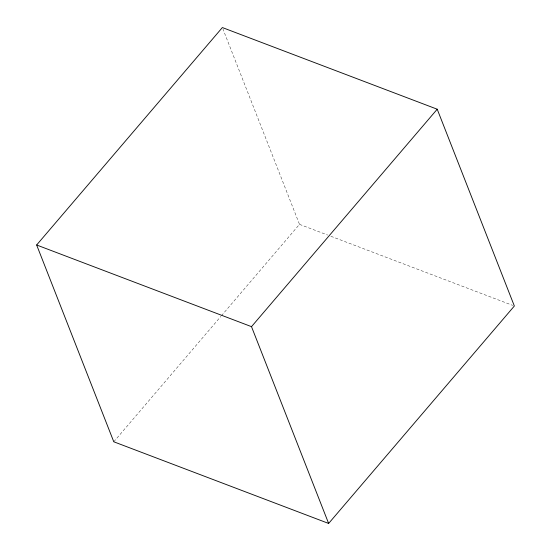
<?xml version="1.0" encoding="UTF-8"?>
<svg xmlns="http://www.w3.org/2000/svg" width="551" height="551" viewBox="0 0 551 551"><rect width="100%" height="100%" fill="white"/><g stroke="black" fill="none" stroke-linecap="round" stroke-linejoin="round"><path stroke-width="0.41" stroke-dasharray="2.75 2.07" d="M113.781 441.785L220.861 316.419M221.419 315.764L299.496 224.347L222.99 29.148M299.496 224.347L327.659 235.05M330.875 236.276L512.74 305.399"/><path stroke-width="0.83" d="M36.648 244.988L222.363 27.55L437.218 109.215L514.352 306.012L328.637 523.45L113.781 441.785L36.648 244.988L251.504 326.653L328.637 523.45M251.504 326.653L437.218 109.215"/></g></svg>
